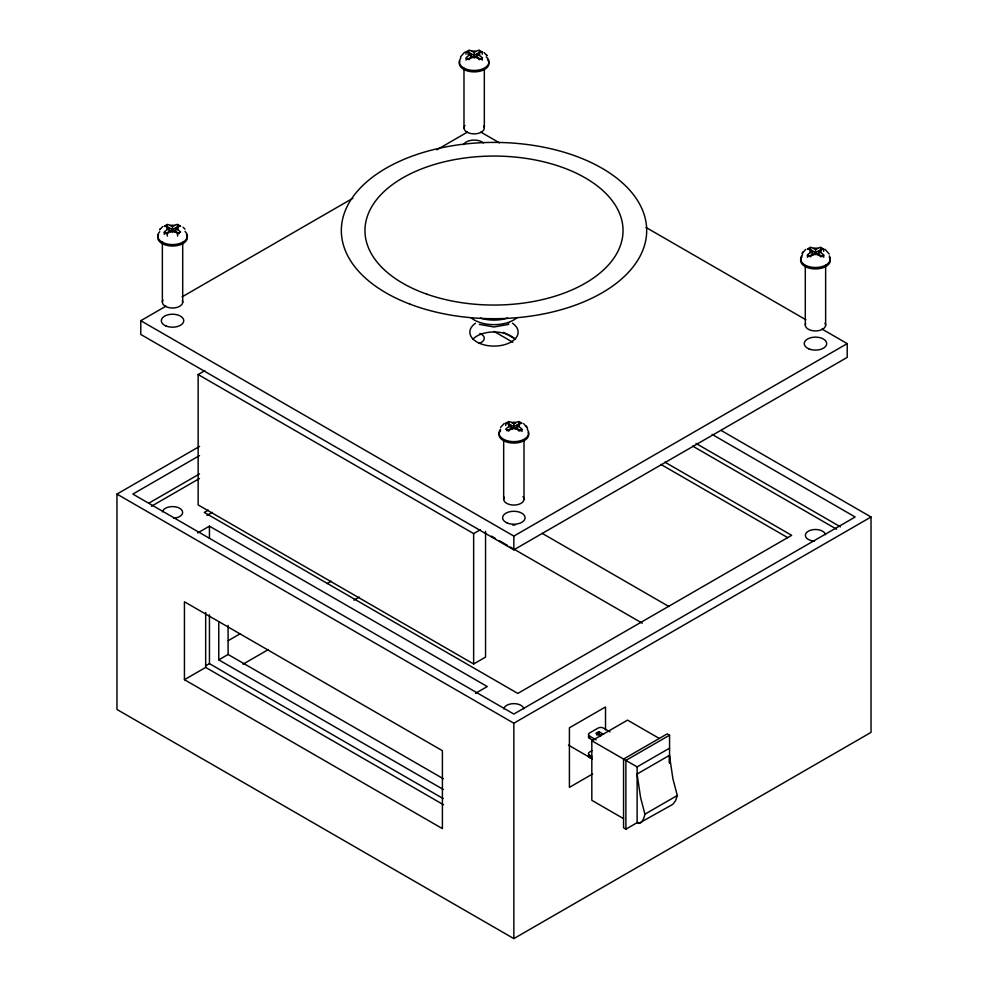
<?xml version="1.0" encoding="UTF-8"?>
<svg xmlns="http://www.w3.org/2000/svg" width="988" height="988" viewBox="0 0 988 988"><rect width="100%" height="100%" fill="white"/><g stroke="black" fill="none" stroke-linecap="round" stroke-linejoin="round"><path stroke-width="1.48" d="M172.418 231.698L172.418 226.66L170.393 225.486A9.88 5.706 60 0 0 167.293 224.511A19.377 11.189 -60 0 0 164.28 226.277A9.571 5.52 60 0 1 165.144 226.363A10.127 5.854 60 0 1 167.404 227.265L169.405 228.401L169.405 231.39L165.552 233.613M474.129 56.773L474.141 52.475L476.142 51.314A9.966 5.755 -60 0 1 479.266 50.314A19.748 11.399 60 0 1 482.28 52.055L482.292 54.229M520.725 430.743L516.885 428.52L516.885 425.532L518.984 424.321A10.176 5.879 -60 0 1 521.331 423.407L521.973 423.346A20.192 11.658 60 0 0 518.996 421.592A9.88 5.706 -60 0 0 516.008 422.555L513.859 423.79L513.871 428.236M813.569 254.916L812.556 254.324L812.556 251.347L810.395 250.1A9.855 5.693 60 0 0 807.418 249.112A20.34 11.745 -60 0 1 810.444 247.395L810.444 249.618L815.582 252.582L820.707 249.618L820.707 247.432A9.855 5.693 -60 0 0 817.632 248.42L815.582 249.594L813.457 248.371A9.979 5.755 60 0 0 810.444 247.383M817.582 254.916L818.595 254.324L818.595 251.347L820.608 250.186A9.966 5.755 -60 0 1 823.733 249.186L823.72 251.372M638.643 823.461L672.853 804.318L675.656 800.527L677.286 795.488L672.927 778.877L669.419 755.363L637.087 774.024L640.582 797.538L644.942 814.161C644.102 817.545 641.965 825.684 637.087 822.559M460.457 56.983L464.558 52.265M467.991 54.254L469.004 50.339A9.571 5.52 60 0 1 469.868 50.425A10.127 5.854 60 0 1 472.141 51.327L474.141 52.475M159.636 229.834L162.711 226.573M805.64 249.482L802.058 253.496L802.565 252.755M802.874 252.298L803.355 251.594M500.57 427.409L504.238 423.457M159.933 229.389L160.414 228.685M465.99 60.157L466.669 57.23A10.176 5.879 -60 0 1 469.016 55.427L471.115 54.217L471.115 57.193L472.128 57.786M169.405 228.401L167.392 229.562A9.966 5.755 -60 0 0 164.267 232.18L164.28 234.354M172.418 226.66L174.518 225.449A10.176 5.879 -60 0 1 176.877 224.535L177.556 224.474A20.192 11.658 60 0 1 180.569 226.203A9.88 5.706 -60 0 0 177.593 227.178L175.444 228.401L175.444 231.39L179.297 233.613M467.275 59.416L471.115 57.193M167.293 236.095L167.293 233.909A9.855 5.693 -60 0 1 170.368 231.353L172.418 230.155L174.543 231.377A9.979 5.755 60 0 1 177.556 233.86L177.556 236.095M476.142 57.786L477.155 57.193L477.155 54.217L479.217 53.031M176.111 229.858L172.418 231.995L168.738 229.858M474.129 57.798L477.822 55.674M174.431 231.97L175.444 231.39M821.905 329.004L847.222 343.614L847.222 357.372L513.846 549.834L140.778 334.45L140.778 320.705L166.12 306.082M182.125 296.845L352.815 198.292M436.82 149.793L467.485 132.083M485.553 531.334L485.553 657.106L473.647 663.985L198.143 504.917L198.143 374.538L204.763 370.722M721.364 430.583L871.033 516.996L871.033 732.38L513.846 938.6L116.967 709.47L116.967 494.086L199.601 446.378M199.514 455.591L132.849 494.086L513.846 714.052L855.151 516.996L712.113 434.411M148.842 503.176L199.514 473.919M151.448 506.251L199.453 478.538M208.295 510.092L204.281 512.414L517.811 693.428L791.66 535.323L664.912 462.149M206.949 515.452L212.297 512.364M197.649 532.964L209.444 526.159L487.257 686.549L475.463 693.354M512.117 429.249L510.845 428.52L510.845 425.532L508.783 426.73A9.855 5.693 -60 0 0 505.708 429.286A19.748 11.399 60 0 1 508.734 431.064A9.966 5.755 -60 0 1 511.858 428.446L513.859 427.285L515.86 428.434A10.127 5.854 60 0 1 518.132 430.151A9.571 5.52 60 0 1 518.996 431.064A19.377 11.189 -60 0 1 522.01 429.323A9.88 5.706 60 0 0 518.922 426.717L516.885 425.532M807.431 257.288L807.431 255.052A9.88 5.706 -60 0 1 810.407 252.595L812.556 251.347M808.703 256.547L812.556 254.324M506.992 430.731L510.845 428.52M807.431 255.065A20.192 11.658 60 0 1 810.444 256.818L811.049 256.188A10.176 5.879 -60 0 1 813.482 254.299L815.582 253.089L817.607 254.262A9.88 5.706 60 0 1 820.707 256.855A19.377 11.189 -60 0 1 823.72 255.126A9.571 5.52 60 0 0 822.856 254.225A10.127 5.854 60 0 0 820.596 252.496L818.595 251.347M515.094 428.409L517.551 426.989M816.804 254.225L819.262 252.805M515.613 429.249L516.885 428.52M228.327 640.595L240.356 633.654M327.176 583.525L331.19 581.203M205.516 665.912L209.444 663.64L443.18 798.588M184.435 679.682L442.402 828.611L442.402 750.707L184.435 601.778L184.435 679.682L205.677 667.419L443.587 804.788M218.768 621.674L218.768 659.861L228.092 654.476L443.291 778.717M243.023 664.183L268.403 649.536M353.889 600.173L359.237 597.098M198.143 374.538L473.647 533.606L480.267 529.79M140.778 320.705L513.846 536.089L847.222 343.614M116.967 494.086L513.846 723.216L871.033 516.996M603.557 734.38L598.814 731.639L595.9 733.318L600.642 736.06M596.863 735.047L598.814 733.923L601.186 735.294M623.564 818.644L591.824 800.317L591.824 740.741L627.541 720.116L659.292 738.444M591.973 750.682L589.503 752.115A3.717 2.149 0 0 0 589.503 755.141L589.503 757.438L592.158 758.957M592.627 773.962L569.409 787.374L569.409 727.798L605.521 706.951L605.521 729.86M669.555 735.208L625.898 760.414L625.898 829.154L623.564 827.808L623.564 759.068L667.221 733.862L669.555 735.208L669.555 763.242M591.824 740.741L637.124 766.886L669.555 748.163M644.942 814.161L677.286 795.488M625.898 829.154L637.803 822.275M508.684 324.385L494 326.966L479.316 324.385M169.405 231.39L170.418 231.97M477.155 54.217L479.279 55.439A9.979 5.755 60 0 1 482.292 57.922L482.292 60.157M477.155 57.193L481.008 59.416M818.595 254.324L822.448 256.547M469.004 52.488L474.141 55.452L479.266 52.5L479.266 50.326M471.115 54.217L469.078 53.043A9.88 5.706 60 0 0 465.978 52.055L465.99 54.241M482.28 57.934A20.34 11.745 -60 0 0 479.266 59.663A9.855 5.693 60 0 0 476.302 57.218L474.141 55.958L471.992 57.205A9.88 5.706 -60 0 0 469.004 59.663A20.192 11.658 60 0 0 465.99 57.946M470.449 55.674L472.906 57.094M811.889 252.805L814.347 254.225M480.823 132.083L499.471 142.852M646.029 227.462L805.912 319.779M503.571 332.339L515.6 339.279M696.071 443.476L840.455 526.839M494.136 331.474L512.797 342.243M692.662 446.094L836.552 529.173M660.91 464.422L787.646 537.596M175.444 228.401L177.605 229.648A9.855 5.693 60 0 1 180.582 232.106A20.34 11.745 -60 0 0 177.556 233.872M505.708 425.556L505.708 423.333A20.34 11.745 -60 0 1 508.734 421.58A9.855 5.693 60 0 1 511.698 422.555L513.859 423.79M510.845 425.532L508.721 424.309A9.979 5.755 60 0 0 505.708 423.321M510.179 426.989L512.636 428.409M542.165 533.347L668.913 606.521M491.468 536.151L495.47 538.472M499.471 540.782L507.474 545.401M510.141 546.944L642.225 623.193M610.028 731.873L603.396 728.045A3.717 2.149 0 0 0 598.148 728.045L589.503 733.034A3.717 2.149 0 0 0 589.503 736.06L589.503 738.357L593.479 740.654M589.503 736.06L596.135 739.889M589.503 755.141L592.158 756.672M568.483 745.137L592.294 758.883M218.768 659.861L443.316 789.498M483.984 52.426L487.059 55.699M523.677 423.63L527.629 428.409M825.066 249.322L829.167 254.027M183.089 227.203L185.003 229.167M486.269 54.538L486.751 55.242M525.962 425.742L526.431 426.433M526.752 426.89L527.259 427.643M825.635 265.229L825.635 325.287M823.72 255.126L823.72 257.288M815.582 249.594L815.582 254.336M805.294 266.291L805.294 324.805M669.419 755.363L669.419 762.946M637.124 766.886L637.124 822.671M598.814 731.639L598.814 733.923M524.011 440.438L524.011 498.952M522.01 429.311L522.01 431.484M518.996 421.58L518.996 423.815L513.859 426.767L508.734 423.815L508.734 421.567M513.846 536.089L513.846 549.834M513.846 723.216L513.846 938.6M503.67 440.907L503.67 499.422M484.33 69.246L484.33 127.761M473.647 533.606L473.647 663.985M463.99 68.172L463.99 128.23M228.092 625.453L228.092 654.476M209.444 526.159L209.444 538.386M209.444 614.758L209.444 663.64M205.677 612.424L205.677 667.419M182.706 242.319L182.706 302.365M177.556 224.474L177.556 226.684L172.418 229.648L167.293 226.684L167.293 224.523M162.365 241.838L162.365 301.896M589.503 738.357A3.717 2.149 0 0 1 589.28 735.467M589.503 757.438A3.717 2.149 0 0 1 589.28 754.548M507.622 318.05A28.059 16.203 0 0 1 480.378 318.05M517.119 317.642A28.059 16.203 0 0 1 470.881 317.642M509.092 322.656A22.44 12.955 0 0 1 508.252 323.064M522.998 496.618A10.176 5.879 0 0 1 514.378 505.053A10.176 5.879 0 0 1 504.275 497.186M527.283 429.471A14.82 8.559 0 0 1 513.612 441.636A14.82 8.559 0 0 1 500.607 429.224M528.222 432.423A14.82 8.559 0 0 1 512.216 443.019A14.82 8.559 0 0 1 500.607 430.657M518.922 426.705A5.348 3.088 0 0 0 519.169 426.285A5.57 3.211 0 0 0 518.972 424.334M509.067 426.705A5.348 3.088 0 0 1 508.808 424.716M515.032 422.481A5.311 3.063 0 0 1 515.773 422.629M515.86 428.421A5.533 3.186 0 0 1 512.426 428.545M511.685 422.518A5.533 3.186 0 0 1 515.217 422.37M182.385 300.661A10.176 5.879 0 0 1 172.048 308.009A10.176 5.879 0 0 1 162.971 300.13M185.028 231.414A14.82 8.559 0 0 1 182.397 242.418A14.82 8.559 0 0 1 163.168 242.665A14.82 8.559 0 0 1 159.71 231.735M186.386 234.415A14.82 8.559 0 0 1 172.702 246.024A14.82 8.559 0 0 1 158.562 234.588M164.28 232.192A19.748 11.399 60 0 1 167.293 233.909M170.368 231.34A5.558 3.211 0 0 0 173.95 231.488A5.311 3.063 0 0 0 174.543 231.377M167.182 229.204A5.558 3.211 0 0 1 167.38 227.215M174.518 225.462A5.57 3.211 0 0 0 171.109 225.35A5.348 3.088 0 0 0 170.393 225.486M177.457 227.302A5.311 3.063 0 0 1 177.717 227.734M177.852 227.598A5.558 3.211 0 0 1 177.605 229.648M483.725 125.982A10.176 5.879 0 0 1 473.709 133.862A10.176 5.879 0 0 1 464.928 125.501M486.269 56.946A14.82 8.559 0 0 1 484.565 67.987A14.82 8.559 0 0 1 465.422 68.802A14.82 8.559 0 0 1 460.914 58.033M487.603 59.712A14.82 8.559 0 0 1 475.45 71.852A14.82 8.559 0 0 1 459.828 61.12M482.292 52.043A9.855 5.693 -60 0 0 479.217 53.031A5.558 3.211 0 0 1 479.476 55.093M465.99 52.08A19.377 11.189 -60 0 1 469.004 50.339M468.732 53.463A5.558 3.211 0 0 1 468.991 53.031M469.028 55.427A5.57 3.211 0 0 1 468.831 53.463M472.968 57.267A5.311 3.063 0 0 1 472.227 57.119M476.29 57.205A5.558 3.211 0 0 1 472.733 57.353M472.103 51.265A5.558 3.211 0 0 1 475.549 51.141M825.042 323.051A10.176 5.879 0 0 1 815.989 330.918A10.176 5.879 0 0 1 805.591 323.619M829.327 255.892A14.82 8.559 0 0 1 814.273 267.476A14.82 8.559 0 0 1 802.639 254.657M829.327 257.325A14.82 8.559 0 0 1 814.939 268.921A14.82 8.559 0 0 1 802.021 256.769M820.707 247.445A19.748 11.399 60 0 1 823.72 249.211M820.793 250.507A5.533 3.186 0 0 1 820.583 252.496M817.619 248.396A5.533 3.186 0 0 0 814.05 248.235A5.311 3.063 0 0 0 813.457 248.371M813.482 254.287A5.57 3.211 0 0 0 816.891 254.41A5.348 3.088 0 0 0 817.607 254.262M810.407 252.582A5.348 3.088 0 0 1 810.148 252.15M810.321 252.199A5.348 3.088 0 0 1 810.568 250.223M463.458 144.594A11.226 6.484 0 0 1 472.511 140.16A11.226 6.484 0 0 1 483.404 142.89M512.686 525.06A11.226 6.484 0 0 1 515.007 525.06M472.894 339.143A24.132 13.931 0 0 1 494 331.98A24.132 13.931 0 0 1 515.106 339.143M512.525 323.237A24.132 13.931 0 0 1 510.549 342.305A24.132 13.931 0 0 1 477.451 342.305A24.132 13.931 0 0 1 475.475 323.237M162.489 511.809A10.102 5.829 0 0 1 172.888 506.585A10.102 5.829 0 0 1 182.632 512.216A10.102 5.829 0 0 1 173.579 518.218M503.794 708.865A10.102 5.829 0 0 1 513.846 703.629A10.102 5.829 0 0 1 523.887 708.865M814.421 541.128A10.102 5.829 0 0 1 805.368 535.126A10.102 5.829 0 0 1 815.112 529.494A10.102 5.829 0 0 1 825.511 534.718M479.884 333.462A10.102 5.829 0 0 1 479.057 343.367M410.057 304.181A152.683 88.154 0 0 0 646.424 235.712A152.683 88.154 0 0 0 425.519 151.769A152.683 88.154 0 0 0 410.057 304.181M426.865 294.177A129.033 74.495 0 0 0 622.996 232.316A129.033 74.495 0 0 0 432.139 165.181A129.033 74.495 0 0 0 426.865 294.177M808.876 348.863A11.226 6.484 0 0 0 826.635 344.293A11.226 6.484 0 0 0 810.889 337.698A11.226 6.484 0 0 0 808.876 348.863M507.252 523.01A11.226 6.484 0 0 0 525.011 518.428A11.226 6.484 0 0 0 509.265 511.846A11.226 6.484 0 0 0 507.252 523.01M165.947 325.954A11.226 6.484 0 0 0 183.694 321.372A11.226 6.484 0 0 0 167.96 314.789A11.226 6.484 0 0 0 165.947 325.954"/></g></svg>
